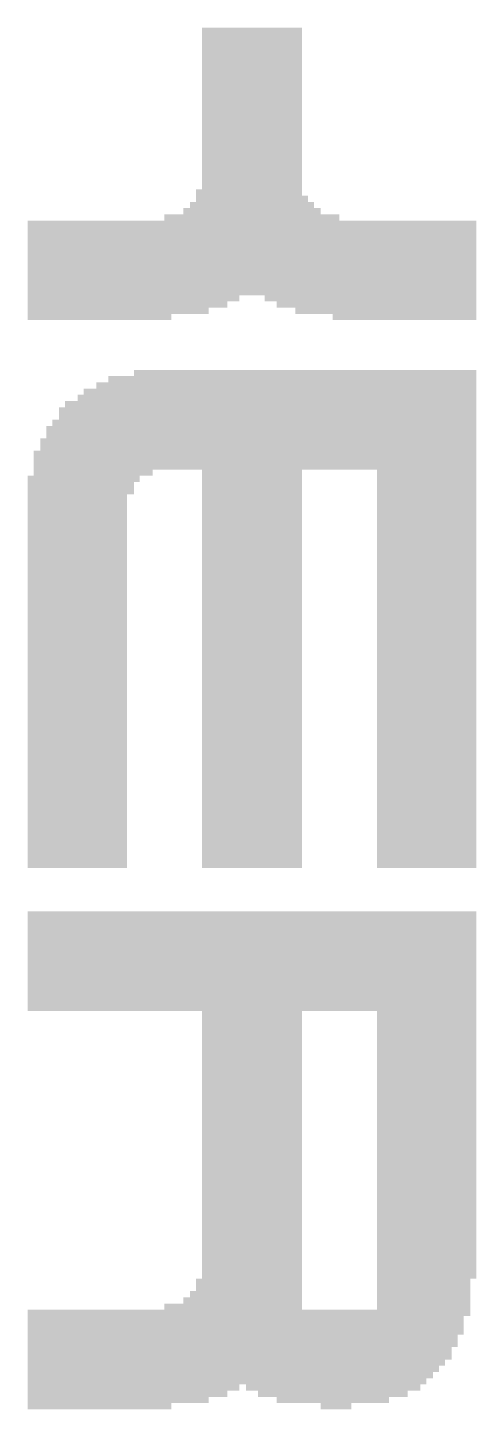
# Model space of a CAD drawing. Extents: x -50 to 50, y -28 to 28.
# Drawn here: x -32.649 to -31.125, y -4.646 to 0.053 of the extents above; entities that cross this region are included whole.
import ezdxf

# ---------------------------------------------------------------- set-up
doc = ezdxf.new("R2010")
doc.units = 0
doc.layers.add('200', color=132, linetype='CONTINUOUS')

# ---------------------------------------------------------------- blocks, each defined once
blk = doc.blocks.new('RECT')
blk.add_solid([(-0.5, -0.5), (0.5, -0.5), (-0.5, 0.5), (0.5, 0.5)])

msp = doc.modelspace()

# ---------------------------------------------------------------- block references
at = {"layer": '200'}
for p, xscale, yscale in [((-31.8872, 0.0423), 0.3404, 0.0211), ((-31.8872, 0.0212), 0.3404, 0.0211), ((-31.8872, 0), 0.3404, 0.0213), ((-31.8872, -0.0212), 0.3404, 0.0211), ((-31.8872, -0.0423), 0.3404, 0.0211), ((-31.8872, -0.0635), 0.3404, 0.0213), ((-31.8872, -0.0847), 0.3404, 0.0211), ((-31.8872, -0.1058), 0.3404, 0.0211), ((-31.8872, -0.127), 0.3404, 0.0213), ((-31.8872, -0.1482), 0.3404, 0.0211), ((-31.8872, -0.1693), 0.3404, 0.0211), ((-31.8872, -0.1905), 0.3404, 0.0213), ((-31.8872, -0.2117), 0.3404, 0.0211), ((-31.8872, -0.2328), 0.3404, 0.0211), ((-31.8872, -0.254), 0.3404, 0.0213), ((-31.8872, -0.2752), 0.3404, 0.0211), ((-31.8872, -0.2963), 0.3404, 0.0211), ((-31.8872, -0.3175), 0.3404, 0.0213), ((-31.8872, -0.3387), 0.3404, 0.0211), ((-31.8872, -0.3598), 0.3404, 0.0211), ((-31.8872, -0.381), 0.3404, 0.0213), ((-31.8872, -0.4022), 0.3404, 0.0211), ((-31.8872, -0.4233), 0.3404, 0.0211), ((-31.8872, -0.4445), 0.3404, 0.0213), ((-31.8872, -0.4657), 0.3404, 0.0211), ((-31.8973, -0.508), 0.3607, 0.0213), ((-31.8872, -0.4868), 0.3404, 0.0211), ((-31.8872, -0.5715), 0.4674, 0.0213), ((-31.8872, -0.5503), 0.4216, 0.0211), ((-31.8872, -0.5292), 0.381, 0.0211), ((-31.8872, -0.6138), 1.524, 0.0211), ((-31.8872, -0.5927), 0.5944, 0.0211), ((-31.8872, -0.635), 1.524, 0.0213), ((-31.8872, -0.6562), 1.524, 0.0211), ((-31.8872, -0.6773), 1.524, 0.0211), ((-31.8872, -0.6985), 1.524, 0.0213), ((-31.8872, -0.7197), 1.524, 0.0211), ((-31.8872, -0.7408), 1.524, 0.0211), ((-31.8872, -0.762), 1.524, 0.0213), ((-31.8872, -0.7832), 1.524, 0.0211), ((-31.8872, -0.8043), 1.524, 0.0211), ((-31.8872, -0.8255), 1.524, 0.0213), ((-31.8872, -0.8467), 1.524, 0.0211), ((-32.2898, -0.8678), 0.7188, 0.0211), ((-32.3101, -0.889), 0.6782, 0.0213), ((-31.4846, -0.8678), 0.7188, 0.0211), ((-31.4642, -0.889), 0.6782, 0.0213), ((-32.3418, -0.9102), 0.6147, 0.0211), ((-32.4053, -0.9313), 0.4877, 0.0211), ((-31.4325, -0.9102), 0.6147, 0.0211), ((-31.369, -0.9313), 0.4877, 0.0211), ((-31.7068, -1.1218), 1.1633, 0.0211), ((-31.7919, -1.1853), 1.3335, 0.0211), ((-31.7703, -1.1642), 1.2903, 0.0211), ((-31.75, -1.143), 1.2497, 0.0213), ((-31.8237, -1.2277), 1.397, 0.0211), ((-31.8021, -1.2065), 1.3538, 0.0213), ((-31.8338, -1.2488), 1.4173, 0.0211), ((-31.8338, -1.27), 1.4173, 0.0213), ((-31.8554, -1.3123), 1.4605, 0.0211), ((-31.8453, -1.2912), 1.4402, 0.0211), ((-31.8656, -1.3547), 1.4808, 0.0211), ((-31.8554, -1.3335), 1.4605, 0.0213), ((-31.877, -1.397), 1.5037, 0.0213), ((-31.877, -1.4182), 1.5037, 0.0211), ((-31.8656, -1.3758), 1.4808, 0.0211), ((-31.877, -1.4393), 1.5037, 0.0211), ((-32.4269, -1.4605), 0.4039, 0.0213), ((-31.8872, -1.4605), 0.3404, 0.0213), ((-31.2941, -1.4605), 0.3378, 0.0213), ((-32.4587, -1.4817), 0.381, 0.0211), ((-32.4688, -1.5028), 0.3607, 0.0211), ((-31.8872, -1.4817), 0.3404, 0.0211), ((-31.8872, -1.5028), 0.3404, 0.0211), ((-31.2941, -1.4817), 0.3378, 0.0211), ((-31.2941, -1.5028), 0.3378, 0.0211), ((-32.4688, -1.524), 0.3607, 0.0213), ((-32.4802, -1.5452), 0.3378, 0.0211), ((-31.8872, -1.524), 0.3404, 0.0213), ((-31.8872, -1.5452), 0.3404, 0.0211), ((-31.2941, -1.524), 0.3378, 0.0213), ((-31.2941, -1.5452), 0.3378, 0.0211), ((-32.4802, -1.5663), 0.3378, 0.0211), ((-32.4802, -1.5875), 0.3378, 0.0213), ((-31.8872, -1.5663), 0.3404, 0.0211), ((-31.8872, -1.5875), 0.3404, 0.0213), ((-31.2941, -1.5663), 0.3378, 0.0211), ((-31.2941, -1.5875), 0.3378, 0.0213), ((-32.4802, -1.6087), 0.3378, 0.0211), ((-32.4802, -1.6298), 0.3378, 0.0211), ((-32.4802, -1.651), 0.3378, 0.0213), ((-31.8872, -1.6087), 0.3404, 0.0211), ((-31.8872, -1.6298), 0.3404, 0.0211), ((-31.8872, -1.651), 0.3404, 0.0213), ((-31.2941, -1.6087), 0.3378, 0.0211), ((-31.2941, -1.6298), 0.3378, 0.0211), ((-31.2941, -1.651), 0.3378, 0.0213), ((-32.4802, -1.6722), 0.3378, 0.0211), ((-32.4802, -1.6933), 0.3378, 0.0211), ((-31.8872, -1.6722), 0.3404, 0.0211), ((-31.8872, -1.6933), 0.3404, 0.0211), ((-31.2941, -1.6722), 0.3378, 0.0211), ((-31.2941, -1.6933), 0.3378, 0.0211), ((-32.4802, -1.7145), 0.3378, 0.0213), ((-32.4802, -1.7357), 0.3378, 0.0211), ((-31.8872, -1.7145), 0.3404, 0.0213), ((-31.8872, -1.7357), 0.3404, 0.0211), ((-31.2941, -1.7145), 0.3378, 0.0213), ((-31.2941, -1.7357), 0.3378, 0.0211), ((-32.4802, -1.7568), 0.3378, 0.0211), ((-32.4802, -1.778), 0.3378, 0.0213), ((-31.8872, -1.7568), 0.3404, 0.0211), ((-31.8872, -1.778), 0.3404, 0.0213), ((-31.2941, -1.7568), 0.3378, 0.0211), ((-31.2941, -1.778), 0.3378, 0.0213), ((-32.4802, -1.7992), 0.3378, 0.0211), ((-32.4802, -1.8203), 0.3378, 0.0211), ((-32.4802, -1.8415), 0.3378, 0.0213), ((-31.8872, -1.7992), 0.3404, 0.0211), ((-31.8872, -1.8203), 0.3404, 0.0211), ((-31.8872, -1.8415), 0.3404, 0.0213), ((-31.2941, -1.7992), 0.3378, 0.0211), ((-31.2941, -1.8203), 0.3378, 0.0211), ((-31.2941, -1.8415), 0.3378, 0.0213), ((-32.4802, -1.8627), 0.3378, 0.0211), ((-32.4802, -1.8838), 0.3378, 0.0211), ((-31.8872, -1.8627), 0.3404, 0.0211), ((-31.8872, -1.8838), 0.3404, 0.0211), ((-31.2941, -1.8627), 0.3378, 0.0211), ((-31.2941, -1.8838), 0.3378, 0.0211), ((-32.4802, -1.905), 0.3378, 0.0213), ((-32.4802, -1.9262), 0.3378, 0.0211), ((-31.8872, -1.905), 0.3404, 0.0213), ((-31.8872, -1.9262), 0.3404, 0.0211), ((-31.2941, -1.905), 0.3378, 0.0213), ((-31.2941, -1.9262), 0.3378, 0.0211), ((-32.4802, -1.9473), 0.3378, 0.0211), ((-32.4802, -1.9685), 0.3378, 0.0213), ((-31.8872, -1.9473), 0.3404, 0.0211), ((-31.8872, -1.9685), 0.3404, 0.0213), ((-31.2941, -1.9473), 0.3378, 0.0211), ((-31.2941, -1.9685), 0.3378, 0.0213), ((-32.4802, -1.9897), 0.3378, 0.0211), ((-32.4802, -2.0108), 0.3378, 0.0211), ((-31.8872, -1.9897), 0.3404, 0.0211), ((-31.8872, -2.0108), 0.3404, 0.0211), ((-31.2941, -1.9897), 0.3378, 0.0211), ((-31.2941, -2.0108), 0.3378, 0.0211), ((-32.4802, -2.032), 0.3378, 0.0213), ((-32.4802, -2.0532), 0.3378, 0.0211), ((-32.4802, -2.0743), 0.3378, 0.0211), ((-31.8872, -2.032), 0.3404, 0.0213), ((-31.8872, -2.0532), 0.3404, 0.0211), ((-31.8872, -2.0743), 0.3404, 0.0211), ((-31.2941, -2.032), 0.3378, 0.0213), ((-31.2941, -2.0532), 0.3378, 0.0211), ((-31.2941, -2.0743), 0.3378, 0.0211), ((-32.4802, -2.0955), 0.3378, 0.0213), ((-32.4802, -2.1167), 0.3378, 0.0211), ((-31.8872, -2.0955), 0.3404, 0.0213), ((-31.8872, -2.1167), 0.3404, 0.0211), ((-31.2941, -2.0955), 0.3378, 0.0213), ((-31.2941, -2.1167), 0.3378, 0.0211), ((-32.4802, -2.1378), 0.3378, 0.0211), ((-32.4802, -2.159), 0.3378, 0.0213), ((-31.8872, -2.1378), 0.3404, 0.0211), ((-31.8872, -2.159), 0.3404, 0.0213), ((-31.2941, -2.1378), 0.3378, 0.0211), ((-31.2941, -2.159), 0.3378, 0.0213), ((-32.4802, -2.1802), 0.3378, 0.0211), ((-32.4802, -2.2013), 0.3378, 0.0211), ((-31.8872, -2.1802), 0.3404, 0.0211), ((-31.8872, -2.2013), 0.3404, 0.0211), ((-31.2941, -2.1802), 0.3378, 0.0211), ((-31.2941, -2.2013), 0.3378, 0.0211), ((-32.4802, -2.2225), 0.3378, 0.0213), ((-32.4802, -2.2437), 0.3378, 0.0211), ((-32.4802, -2.2648), 0.3378, 0.0211), ((-31.8872, -2.2225), 0.3404, 0.0213), ((-31.8872, -2.2437), 0.3404, 0.0211), ((-31.8872, -2.2648), 0.3404, 0.0211), ((-31.2941, -2.2225), 0.3378, 0.0213), ((-31.2941, -2.2437), 0.3378, 0.0211), ((-31.2941, -2.2648), 0.3378, 0.0211), ((-32.4802, -2.286), 0.3378, 0.0213), ((-32.4802, -2.3072), 0.3378, 0.0211), ((-31.8872, -2.286), 0.3404, 0.0213), ((-31.8872, -2.3072), 0.3404, 0.0211), ((-31.2941, -2.286), 0.3378, 0.0213), ((-31.2941, -2.3072), 0.3378, 0.0211), ((-32.4802, -2.3283), 0.3378, 0.0211), ((-32.4802, -2.3495), 0.3378, 0.0213), ((-31.8872, -2.3283), 0.3404, 0.0211), ((-31.8872, -2.3495), 0.3404, 0.0213), ((-31.2941, -2.3283), 0.3378, 0.0211), ((-31.2941, -2.3495), 0.3378, 0.0213), ((-32.4802, -2.3707), 0.3378, 0.0211), ((-32.4802, -2.3918), 0.3378, 0.0211), ((-31.8872, -2.3707), 0.3404, 0.0211), ((-31.8872, -2.3918), 0.3404, 0.0211), ((-31.2941, -2.3707), 0.3378, 0.0211), ((-31.2941, -2.3918), 0.3378, 0.0211), ((-32.4802, -2.413), 0.3378, 0.0213), ((-32.4802, -2.4342), 0.3378, 0.0211), ((-31.8872, -2.413), 0.3404, 0.0213), ((-31.8872, -2.4342), 0.3404, 0.0211), ((-31.2941, -2.413), 0.3378, 0.0213), ((-31.2941, -2.4342), 0.3378, 0.0211), ((-32.4802, -2.4553), 0.3378, 0.0211), ((-32.4802, -2.4765), 0.3378, 0.0213), ((-32.4802, -2.4977), 0.3378, 0.0211), ((-31.8872, -2.4553), 0.3404, 0.0211), ((-31.8872, -2.4765), 0.3404, 0.0213), ((-31.8872, -2.4977), 0.3404, 0.0211), ((-31.2941, -2.4553), 0.3378, 0.0211), ((-31.2941, -2.4765), 0.3378, 0.0213), ((-31.2941, -2.4977), 0.3378, 0.0211), ((-32.4802, -2.5188), 0.3378, 0.0211), ((-32.4802, -2.54), 0.3378, 0.0213), ((-31.8872, -2.5188), 0.3404, 0.0211), ((-31.8872, -2.54), 0.3404, 0.0213), ((-31.2941, -2.5188), 0.3378, 0.0211), ((-31.2941, -2.54), 0.3378, 0.0213), ((-32.4802, -2.5612), 0.3378, 0.0211), ((-32.4802, -2.5823), 0.3378, 0.0211), ((-31.8872, -2.5612), 0.3404, 0.0211), ((-31.8872, -2.5823), 0.3404, 0.0211), ((-31.2941, -2.5612), 0.3378, 0.0211), ((-31.2941, -2.5823), 0.3378, 0.0211), ((-32.4802, -2.6035), 0.3378, 0.0213), ((-32.4802, -2.6247), 0.3378, 0.0211), ((-31.8872, -2.6035), 0.3404, 0.0213), ((-31.8872, -2.6247), 0.3404, 0.0211), ((-31.2941, -2.6035), 0.3378, 0.0213), ((-31.2941, -2.6247), 0.3378, 0.0211), ((-32.4802, -2.6458), 0.3378, 0.0211), ((-32.4802, -2.667), 0.3378, 0.0213), ((-32.4802, -2.6882), 0.3378, 0.0211), ((-31.8872, -2.6458), 0.3404, 0.0211), ((-31.8872, -2.667), 0.3404, 0.0213), ((-31.8872, -2.6882), 0.3404, 0.0211), ((-31.2941, -2.6458), 0.3378, 0.0211), ((-31.2941, -2.667), 0.3378, 0.0213), ((-31.2941, -2.6882), 0.3378, 0.0211), ((-32.4802, -2.7093), 0.3378, 0.0211), ((-32.4802, -2.7305), 0.3378, 0.0213), ((-31.8872, -2.7093), 0.3404, 0.0211), ((-31.8872, -2.7305), 0.3404, 0.0213), ((-31.2941, -2.7093), 0.3378, 0.0211), ((-31.2941, -2.7305), 0.3378, 0.0213), ((-32.4802, -2.7517), 0.3378, 0.0211), ((-32.4802, -2.7728), 0.3378, 0.0211), ((-31.8872, -2.7517), 0.3404, 0.0211), ((-31.8872, -2.7728), 0.3404, 0.0211), ((-31.2941, -2.7517), 0.3378, 0.0211), ((-31.2941, -2.7728), 0.3378, 0.0211), ((-32.4802, -2.794), 0.3378, 0.0213), ((-31.8872, -2.794), 0.3404, 0.0213), ((-31.2941, -2.794), 0.3378, 0.0213), ((-31.8872, -2.9633), 1.524, 0.0211), ((-31.8872, -2.9845), 1.524, 0.0213), ((-31.8872, -3.0057), 1.524, 0.0211), ((-31.8872, -3.0268), 1.524, 0.0211), ((-31.8872, -3.048), 1.524, 0.0213), ((-31.8872, -3.0692), 1.524, 0.0211), ((-31.8872, -3.0903), 1.524, 0.0211), ((-31.8872, -3.1115), 1.524, 0.0213), ((-31.8872, -3.1327), 1.524, 0.0211), ((-31.8872, -3.1538), 1.524, 0.0211), ((-31.8872, -3.175), 1.524, 0.0213), ((-31.8872, -3.1962), 1.524, 0.0211), ((-31.8872, -3.2173), 1.524, 0.0211), ((-31.8872, -3.2385), 1.524, 0.0213), ((-31.8872, -3.2597), 1.524, 0.0211), ((-31.8872, -3.2808), 1.524, 0.0211), ((-31.8872, -3.302), 0.3404, 0.0213), ((-31.8872, -3.3232), 0.3404, 0.0211), ((-31.8872, -3.3443), 0.3404, 0.0211), ((-31.2941, -3.302), 0.3378, 0.0213), ((-31.2941, -3.3232), 0.3378, 0.0211), ((-31.2941, -3.3443), 0.3378, 0.0211), ((-31.8872, -3.3655), 0.3404, 0.0213), ((-31.8872, -3.3867), 0.3404, 0.0211), ((-31.2941, -3.3655), 0.3378, 0.0213), ((-31.2941, -3.3867), 0.3378, 0.0211), ((-31.8872, -3.4078), 0.3404, 0.0211), ((-31.8872, -3.429), 0.3404, 0.0213), ((-31.2941, -3.4078), 0.3378, 0.0211), ((-31.2941, -3.429), 0.3378, 0.0213), ((-31.8872, -3.4502), 0.3404, 0.0211), ((-31.8872, -3.4713), 0.3404, 0.0211), ((-31.2941, -3.4502), 0.3378, 0.0211), ((-31.2941, -3.4713), 0.3378, 0.0211), ((-31.8872, -3.4925), 0.3404, 0.0213), ((-31.8872, -3.5137), 0.3404, 0.0211), ((-31.8872, -3.5348), 0.3404, 0.0211), ((-31.2941, -3.4925), 0.3378, 0.0213), ((-31.2941, -3.5137), 0.3378, 0.0211), ((-31.2941, -3.5348), 0.3378, 0.0211), ((-31.8872, -3.556), 0.3404, 0.0213), ((-31.8872, -3.5772), 0.3404, 0.0211), ((-31.2941, -3.556), 0.3378, 0.0213), ((-31.2941, -3.5772), 0.3378, 0.0211), ((-31.8872, -3.5983), 0.3404, 0.0211), ((-31.8872, -3.6195), 0.3404, 0.0213), ((-31.2941, -3.5983), 0.3378, 0.0211), ((-31.2941, -3.6195), 0.3378, 0.0213), ((-31.8872, -3.6407), 0.3404, 0.0211), ((-31.8872, -3.6618), 0.3404, 0.0211), ((-31.2941, -3.6407), 0.3378, 0.0211), ((-31.2941, -3.6618), 0.3378, 0.0211), ((-31.8872, -3.683), 0.3404, 0.0213), ((-31.8872, -3.7042), 0.3404, 0.0211), ((-31.2941, -3.683), 0.3378, 0.0213), ((-31.2941, -3.7042), 0.3378, 0.0211), ((-31.8872, -3.7253), 0.3404, 0.0211), ((-31.8872, -3.7465), 0.3404, 0.0213), ((-31.8872, -3.7677), 0.3404, 0.0211), ((-31.2941, -3.7253), 0.3378, 0.0211), ((-31.2941, -3.7465), 0.3378, 0.0213), ((-31.2941, -3.7677), 0.3378, 0.0211), ((-31.8872, -3.7888), 0.3404, 0.0211), ((-31.8872, -3.81), 0.3404, 0.0213), ((-31.2941, -3.7888), 0.3378, 0.0211), ((-31.2941, -3.81), 0.3378, 0.0213), ((-31.8872, -3.8312), 0.3404, 0.0211), ((-31.8872, -3.8523), 0.3404, 0.0211), ((-31.2941, -3.8312), 0.3378, 0.0211), ((-31.2941, -3.8523), 0.3378, 0.0211), ((-31.8872, -3.8735), 0.3404, 0.0213), ((-31.8872, -3.8947), 0.3404, 0.0211), ((-31.2941, -3.8735), 0.3378, 0.0213), ((-31.2941, -3.8947), 0.3378, 0.0211), ((-31.8872, -3.9158), 0.3404, 0.0211), ((-31.8872, -3.937), 0.3404, 0.0213), ((-31.2941, -3.9158), 0.3378, 0.0211), ((-31.2941, -3.937), 0.3378, 0.0213), ((-31.8872, -3.9582), 0.3404, 0.0211), ((-31.8872, -3.9793), 0.3404, 0.0211), ((-31.8872, -4.0005), 0.3404, 0.0213), ((-31.2941, -3.9582), 0.3378, 0.0211), ((-31.2941, -3.9793), 0.3378, 0.0211), ((-31.2941, -4.0005), 0.3378, 0.0213), ((-31.8872, -4.0217), 0.3404, 0.0211), ((-31.8872, -4.0428), 0.3404, 0.0211), ((-31.2941, -4.0217), 0.3378, 0.0211), ((-31.2941, -4.0428), 0.3378, 0.0211), ((-31.8872, -4.064), 0.3404, 0.0213), ((-31.8872, -4.0852), 0.3404, 0.0211), ((-31.2941, -4.064), 0.3378, 0.0213), ((-31.2941, -4.0852), 0.3378, 0.0211), ((-31.8872, -4.1063), 0.3404, 0.0211), ((-31.8872, -4.1275), 0.3404, 0.0213), ((-31.2941, -4.1063), 0.3378, 0.0211), ((-31.2941, -4.1275), 0.3378, 0.0213), ((-31.8872, -4.1487), 0.3404, 0.0211), ((-31.8872, -4.1698), 0.3404, 0.0211), ((-31.8872, -4.191), 0.3404, 0.0213), ((-31.2941, -4.1487), 0.3378, 0.0211), ((-31.2941, -4.1698), 0.3378, 0.0211), ((-31.2941, -4.191), 0.3378, 0.0213), ((-31.8973, -4.2122), 0.3607, 0.0211), ((-31.8973, -4.2333), 0.3607, 0.0211), ((-31.3042, -4.2122), 0.3175, 0.0211), ((-31.3042, -4.2333), 0.3175, 0.0211), ((-31.9189, -4.2757), 0.4039, 0.0211), ((-31.9075, -4.2545), 0.381, 0.0213), ((-31.3042, -4.2545), 0.3175, 0.0213), ((-31.3042, -4.2757), 0.3175, 0.0211), ((-31.8973, -4.318), 1.5037, 0.0213), ((-31.9507, -4.2968), 0.4674, 0.0211), ((-31.3042, -4.2968), 0.3175, 0.0211), ((-31.9088, -4.3392), 1.4808, 0.0211), ((-31.9088, -4.3603), 1.4808, 0.0211), ((-31.9088, -4.3815), 1.4808, 0.0213), ((-31.9189, -4.4027), 1.4605, 0.0211), ((-31.9189, -4.4238), 1.4605, 0.0211), ((-31.9291, -4.445), 1.4402, 0.0213), ((-31.9291, -4.4662), 1.4402, 0.0211), ((-31.9507, -4.5085), 1.397, 0.0213), ((-31.9405, -4.4873), 1.4173, 0.0211), ((-31.9723, -4.5508), 1.3538, 0.0211), ((-31.9608, -4.5297), 1.3767, 0.0211), ((-32.2898, -4.572), 0.7188, 0.0213), ((-32.3101, -4.5932), 0.6782, 0.0211), ((-32.3418, -4.6143), 0.6147, 0.0211), ((-31.6116, -4.572), 0.5918, 0.0213), ((-31.6128, -4.5932), 0.508, 0.0211), ((-31.6128, -4.6143), 0.381, 0.0211), ((-32.4053, -4.6355), 0.4877, 0.0213), ((-31.6014, -4.6355), 0.1041, 0.0213)]:
    msp.add_blockref('RECT', p, dxfattribs=dict(at, xscale=xscale, yscale=yscale))

doc.saveas('drawing.dxf')
